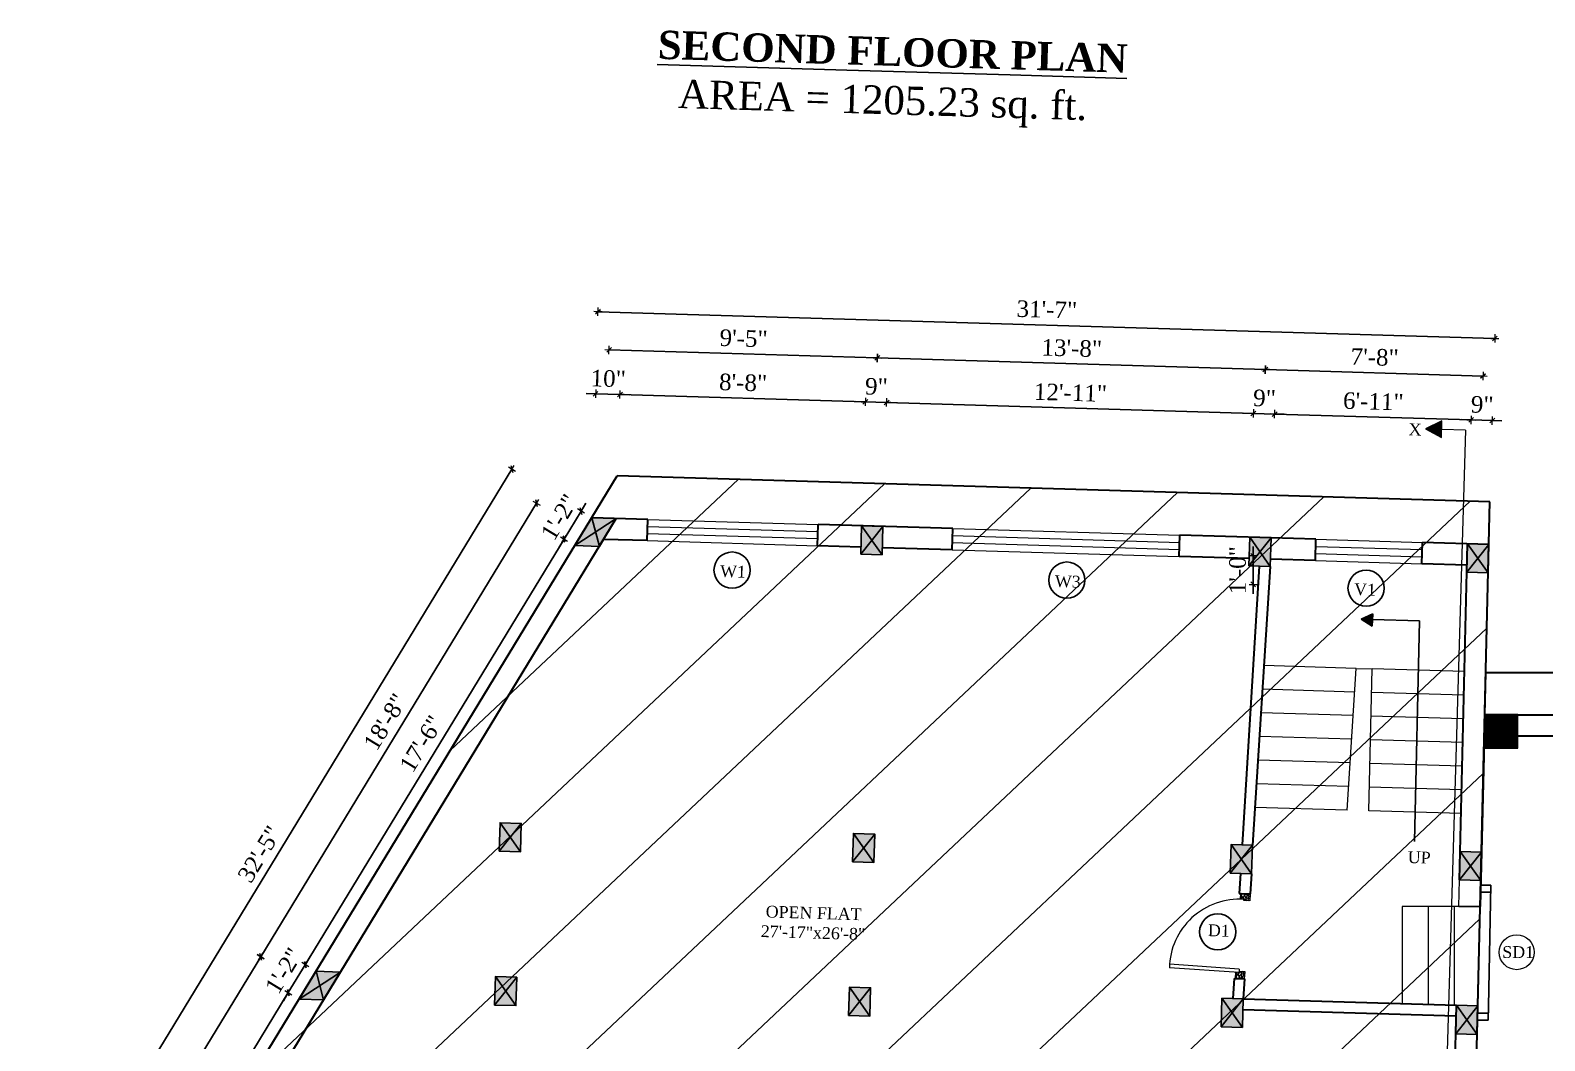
# Model space of a CAD drawing. Header units: inches. Extents: x 4069 to 291496, y -47643 to 12535.
# Drawn here: x 139209 to 139849, y -22571 to -22144 of the extents above; entities that cross this region are included whole.
import ezdxf

# ---------------------------------------------------------------- set-up
doc = ezdxf.new("R2010")
doc.units = ezdxf.units.IN
doc.header["$LTSCALE"] = 5
doc.header["$MEASUREMENT"] = 0
for name, color, linetype, lineweight in [('A-WALL', 7, 'Continuous', 9), ('Dimension', 7, 'Continuous', 18), ('DOOR', 62, 'Continuous', 0), ('Dw', 2, 'Continuous', 18), ('tefriş', 30, 'Continuous', 9)]:
    doc.layers.add(name, color=color, linetype=linetype, lineweight=lineweight)
doc.layers.add('dim line', color=7, linetype='Continuous', lineweight=15, true_color=0xfab2b2)
doc.layers.add('TEXT', color=6, linetype='Continuous')
doc.layers.add('WALL', color=7, linetype='Continuous')
doc.styles.add('ordinary', font='times.ttf')
doc.dimstyles.new('Copy of 96', dxfattribs={"dimtxt": 7, "dimasz": 4, "dimexe": 0.5, "dimexo": 0.5, "dimgap": 3, "dimtad": 1, "dimdec": 1, "dimzin": 11, "dimdsep": 46, "dimlunit": 4, "dimtxsty": 'ordinary', "dimblk": 'OBLIQUE', "dimcen": 0.09, "dimse1": 1, "dimse2": 1, "dimclrt": 6, "dimazin": 0, "dimtfac": 1, "dimtdec": 1, "dimtix": 1, "dimtmove": 2, "dimatfit": 3, "dimldrblk": 'leader', "dimfxl": 0.5, "dimfxlon": 1, "dimtolj": 1, "dimtzin": 0, "dimarcsym": 0})

# ---------------------------------------------------------------- blocks, each defined once
blk = doc.blocks.new('C1a')
at = {"color": 1, "ltscale": 5}
for p, q in [((18657.75, 4625.76), (18648.75, 4625.76)), ((18648.75, 4625.76), (18648.82, 4613.76)), ((18657.82, 4613.76), (18657.75, 4625.76)), ((18648.82, 4613.76), (18657.82, 4613.76))]:
    blk.add_line(p, q, dxfattribs=at)
blk = doc.blocks.new('c2a')
at = {"color": 1, "ltscale": 5}
for p, q in [((18091.63, 4625.76), (18084.82, 4613.76)), ((18101.98, 4625.76), (18091.63, 4625.76)), ((18095.17, 4613.76), (18101.98, 4625.76)), ((18084.82, 4613.76), (18095.17, 4613.76))]:
    blk.add_line(p, q, dxfattribs=at)
blk = doc.blocks.new('A$C27B36B59')
at = {"layer": 'DOOR'}
for p, q in [((0, 4), (0, 0)), ((2.5, 4), (0, 4)), ((0, 0), (3, 0)), ((2.5, 2.5), (2.5, 4)), ((3, 2.5), (2.5, 2.5)), ((3, 0), (3, 2.5))]:
    blk.add_line(p, q, dxfattribs=at)
for centre, radius, start, end in [((-1.4, -0.54), 4.75, 22.14107, 72.83803), ((1.34, 2.09), 1.64, 45.13802, 144.89476), ((2.21, 0.3), 2.49, 83.31492, 152.65798), ((0.13, 0.37), 2.05, 349.48753, 93.68048), ((1.96, -0.47), 2.01, 58.74475, 166.49498), ((-0.06, 0.32), 1.13, 343.54197, 86.94698), ((2.08, -0.4), 1.17, 38.28162, 160.15192)]:
    blk.add_arc(centre, radius, start, end, dxfattribs=at)
blk = doc.blocks.new('D2')
at = {"layer": 'DOOR'}
for p, q in [((74473.95, 24047.59), (74473.95, 24018.09)), ((74473.95, 24047.59), (74475.45, 24047.59)), ((74475.45, 24047.59), (74475.45, 24018.13))]:
    blk.add_line(p, q, dxfattribs=at)
blk.add_arc((74473.95, 24047.59), 29.5, 180, 272.9146, dxfattribs=at)
at = {"layer": 'DOOR', "xscale": -1, "rotation": 180}
blk.add_blockref('A$C27B36B59', (74441.95, 24050.09), dxfattribs=at)
at = {"layer": 'DOOR', "rotation": 180}
blk.add_blockref('A$C27B36B59', (74477.95, 24050.09), dxfattribs=at)
blk = doc.blocks.new('x-x')
at = {"ltscale": 5}
for points in [[(11364.03, -701.52), (11364.03, -694.51), (11357.15, -698.09)], [(11364.03, -1135.52), (11364.03, -1128.51), (11357.15, -1132.09)]]:
    blk.add_hatch(color=256, dxfattribs=at).paths.add_polyline_path(points)
for p, q in [((11364.03, -694.51), (11357.15, -698.09)), ((11364.03, -701.52), (11364.03, -694.51)), ((11357.15, -698.09), (11364.03, -701.52)), ((11374.13, -698.09), (11364.03, -698.09)), ((11374.13, -698.09), (11374.13, -1132.09)), ((11364.03, -1128.51), (11357.15, -1132.09)), ((11357.15, -1132.09), (11364.03, -1135.52)), ((11364.03, -1135.52), (11364.03, -1128.51)), ((11374.13, -1132.09), (11364.03, -1132.09))]:
    blk.add_line(p, q, dxfattribs=at)
at = {"layer": 'A-WALL', "color": 1, "ltscale": 5}
blk.add_line((11374.13, -1120.09), (11374.13, -1132.09), dxfattribs=at)
at = {"layer": 'TEXT', "style": 'ordinary'}
for p in [(11350.08, -700.97), (11350.08, -1134.1)]:
    blk.add_text('X', height=5, dxfattribs=at).set_placement(p)
blk = doc.blocks.new('oblique')
at = {"color": 0, "lineweight": -2}
blk.add_line((0.25, 0.25), (-0.25, -0.25), dxfattribs=at)
at = {"layer": 'dim line', "lineweight": 9}
for p, q in [((-0.4375, 0), (0.4375, 0)), ((0, 0.4375), (0, -0.4375))]:
    blk.add_line(p, q, dxfattribs=at)
blk = doc.blocks.new('*D4036')
at = {"layer": 'A-WALL', "color": 0, "lineweight": -2, "ltscale": 50, "transparency": 16777216}
blk.add_line((139246.8, -22667.81), (139317.89, -22550.88), dxfattribs=at)
at = {"layer": 'Defpoints', "color": 0, "ltscale": 50, "transparency": 16777216}
for p in [(139317.89, -22550.88), (139322.45, -22553.66), (139251.36, -22670.59)]:
    blk.add_point(p, dxfattribs=at)
at = {"layer": 'A-WALL', "color": 0, "lineweight": -2, "ltscale": 50, "transparency": 16777216, "xscale": 4, "yscale": 4, "zscale": 4}
for p, rotation in [((139317.89, -22550.88), 58.70147092274703), ((139246.8, -22667.81), 238.701470922747)]:
    blk.add_blockref('oblique', p, dxfattribs=dict(at, rotation=rotation))
at = {"layer": 'A-WALL', "color": 6, "ltscale": 50, "transparency": 16777216, "insert": (139276.74, -22605.94), "char_height": 7, "attachment_point": 5, "rotation": 58.70147, "style": 'ordinary'}
blk.add_mtext('\\A1;11\'-5"', dxfattribs=at)
blk = doc.blocks.new('_OBLIQUE')
at = {"color": 0, "linetype": 'ByBlock'}
blk.add_line((-0.5, -0.5), (0.5, 0.5), dxfattribs=at)
blk = doc.blocks.new('leader')
at = {"layer": 'Dimension'}
for p, q in [((0, -4.33), (0, 4.33)), ((-4.42, 0), (4.42, 0))]:
    blk.add_line(p, q, dxfattribs=at)
blk = doc.blocks.new('*D4037')
at = {"layer": 'A-WALL', "color": 0, "lineweight": -2, "ltscale": 50, "transparency": 16777216}
for p, q in [((139325.06, -22539.09), (139327.13, -22535.67)), ((139317.89, -22550.88), (139325.06, -22539.09)), ((139317.89, -22550.88), (139315.81, -22554.3))]:
    blk.add_line(p, q, dxfattribs=at)
at = {"layer": 'Defpoints', "color": 0, "ltscale": 50, "transparency": 16777216}
for p in [(139325.06, -22539.09), (139329.62, -22541.86), (139322.45, -22553.66)]:
    blk.add_point(p, dxfattribs=at)
at = {"layer": 'A-WALL', "color": 0, "lineweight": -2, "ltscale": 50, "transparency": 16777216, "xscale": 4, "yscale": 4, "zscale": 4}
for p, rotation in [((139325.06, -22539.09), 238.701470922747), ((139317.89, -22550.88), 58.70147092274703)]:
    blk.add_blockref('oblique', p, dxfattribs=dict(at, rotation=rotation))
at = {"layer": 'A-WALL', "color": 6, "ltscale": 50, "transparency": 16777216, "insert": (139315.92, -22541.61), "char_height": 7, "attachment_point": 5, "rotation": 58.70147, "style": 'ordinary'}
blk.add_mtext('\\A1;1\'-2"', dxfattribs=at)
blk = doc.blocks.new('*D4038')
at = {"layer": 'A-WALL', "color": 0, "lineweight": -2, "ltscale": 50, "transparency": 16777216}
blk.add_line((139325.06, -22539.09), (139434.38, -22359.27), dxfattribs=at)
at = {"layer": 'Defpoints', "color": 0, "ltscale": 50, "transparency": 16777216}
for p in [(139434.38, -22359.27), (139438.95, -22362.05), (139329.62, -22541.86)]:
    blk.add_point(p, dxfattribs=at)
at = {"layer": 'A-WALL', "color": 0, "lineweight": -2, "ltscale": 50, "transparency": 16777216, "xscale": 4, "yscale": 4, "zscale": 4}
for p, rotation in [((139434.38, -22359.27), 58.70147092274703), ((139325.06, -22539.09), 238.701470922747)]:
    blk.add_blockref('oblique', p, dxfattribs=dict(at, rotation=rotation))
at = {"layer": 'A-WALL', "color": 6, "ltscale": 50, "transparency": 16777216, "insert": (139374.1, -22445.77), "char_height": 7, "attachment_point": 5, "rotation": 58.70147, "style": 'ordinary'}
blk.add_mtext('\\A1;17\'-6"', dxfattribs=at)
blk = doc.blocks.new('*D4039')
at = {"layer": 'A-WALL', "color": 0, "lineweight": -2, "ltscale": 50, "transparency": 16777216}
for p, q in [((139434.38, -22359.27), (139441.55, -22347.48)), ((139441.55, -22347.48), (139443.63, -22344.06)), ((139434.38, -22359.27), (139432.3, -22362.69))]:
    blk.add_line(p, q, dxfattribs=at)
at = {"layer": 'Defpoints', "color": 0, "ltscale": 50, "transparency": 16777216}
for p in [(139441.55, -22347.48), (139446.11, -22350.26), (139438.95, -22362.05)]:
    blk.add_point(p, dxfattribs=at)
at = {"layer": 'A-WALL', "color": 0, "lineweight": -2, "ltscale": 50, "transparency": 16777216, "xscale": 4, "yscale": 4, "zscale": 4}
for p, rotation in [((139441.55, -22347.48), 238.701470922747), ((139434.38, -22359.27), 58.70147092274703)]:
    blk.add_blockref('oblique', p, dxfattribs=dict(at, rotation=rotation))
at = {"layer": 'A-WALL', "color": 6, "ltscale": 50, "transparency": 16777216, "insert": (139432.41, -22350), "char_height": 7, "attachment_point": 5, "rotation": 58.70147, "style": 'ordinary'}
blk.add_mtext('\\A1;1\'-2"', dxfattribs=at)
blk = doc.blocks.new('*D4040')
at = {"layer": 'A-WALL', "color": 0, "lineweight": -2, "ltscale": 50, "transparency": 16777216}
blk.add_line((139422.75, -22344.12), (139306.25, -22535.73), dxfattribs=at)
at = {"layer": 'Defpoints', "color": 0, "ltscale": 50, "transparency": 16777216}
for p in [(139442.53, -22356.15), (139306.25, -22535.73), (139326.04, -22547.76)]:
    blk.add_point(p, dxfattribs=at)
at = {"layer": 'A-WALL', "color": 0, "lineweight": -2, "ltscale": 50, "transparency": 16777216, "xscale": 4, "yscale": 4, "zscale": 4}
for p, rotation in [((139422.75, -22344.12), 58.70147092240386), ((139306.25, -22535.73), 238.7014709224039)]:
    blk.add_blockref('oblique', p, dxfattribs=dict(at, rotation=rotation))
at = {"layer": 'A-WALL', "color": 6, "ltscale": 50, "transparency": 16777216, "insert": (139358.9, -22436.52), "char_height": 7, "attachment_point": 5, "rotation": 58.70147, "style": 'ordinary'}
blk.add_mtext('\\A1;18\'-8"', dxfattribs=at)
blk = doc.blocks.new('*D4041')
at = {"layer": 'A-WALL', "color": 0, "lineweight": -2, "ltscale": 50, "transparency": 16777216}
blk.add_line((139306.25, -22535.73), (139227.99, -22664.46), dxfattribs=at)
at = {"layer": 'Defpoints', "color": 0, "ltscale": 50, "transparency": 16777216}
for p in [(139326.04, -22547.76), (139227.99, -22664.46), (139247.78, -22676.48)]:
    blk.add_point(p, dxfattribs=at)
at = {"layer": 'A-WALL', "color": 0, "lineweight": -2, "ltscale": 50, "transparency": 16777216, "xscale": 4, "yscale": 4, "zscale": 4}
for p, rotation in [((139306.25, -22535.73), 58.7014709227471), ((139227.99, -22664.46), 238.7014709227471)]:
    blk.add_blockref('oblique', p, dxfattribs=dict(at, rotation=rotation))
at = {"layer": 'A-WALL', "color": 6, "ltscale": 50, "transparency": 16777216, "insert": (139261.51, -22596.68), "char_height": 7, "attachment_point": 5, "rotation": 58.70147, "style": 'ordinary'}
blk.add_mtext('\\A1;12\'-7"', dxfattribs=at)
blk = doc.blocks.new('*D4042')
at = {"layer": 'A-WALL', "color": 0, "lineweight": -2, "ltscale": 50, "transparency": 16777216}
blk.add_line((139210.42, -22661.84), (139412.34, -22329.72), dxfattribs=at)
at = {"layer": 'Defpoints', "color": 0, "ltscale": 50, "transparency": 16777216}
for p in [(139412.34, -22329.72), (139446.11, -22350.26), (139244.19, -22682.38)]:
    blk.add_point(p, dxfattribs=at)
at = {"layer": 'A-WALL', "color": 0, "lineweight": -2, "ltscale": 50, "transparency": 16777216, "xscale": 4, "yscale": 4, "zscale": 4}
for p, rotation in [((139412.34, -22329.72), 58.70147092240716), ((139210.42, -22661.84), 238.7014709224071)]:
    blk.add_blockref('oblique', p, dxfattribs=dict(at, rotation=rotation))
at = {"layer": 'A-WALL', "color": 6, "ltscale": 50, "transparency": 16777216, "insert": (139305.77, -22492.37), "char_height": 7, "attachment_point": 5, "rotation": 58.70147, "style": 'ordinary'}
blk.add_mtext('\\A1;32\'-5"', dxfattribs=at)
blk = doc.blocks.new('*D4043')
at = {"layer": 'A-WALL', "color": 0, "lineweight": -2, "ltscale": 50, "transparency": 16777216}
for p, q in [((139447.68, -22297.91), (139443.68, -22297.79)), ((139447.68, -22297.91), (139458.02, -22298.21)), ((139458.02, -22298.21), (139462.02, -22298.33))]:
    blk.add_line(p, q, dxfattribs=at)
at = {"layer": 'Defpoints', "color": 0, "ltscale": 50, "transparency": 16777216}
for p in [(139458.02, -22298.21), (139446.11, -22350.26), (139456.46, -22350.56)]:
    blk.add_point(p, dxfattribs=at)
at = {"layer": 'A-WALL', "color": 0, "lineweight": -2, "ltscale": 50, "transparency": 16777216, "xscale": 4, "yscale": 4, "zscale": 4}
for p, rotation in [((139447.68, -22297.91), 358.2899854281655), ((139458.02, -22298.21), 178.2899854281655)]:
    blk.add_blockref('oblique', p, dxfattribs=dict(at, rotation=rotation))
at = {"layer": 'A-WALL', "color": 6, "ltscale": 50, "transparency": 16777216, "insert": (139453.05, -22291.5), "char_height": 7, "attachment_point": 5, "rotation": 358.28999, "style": 'ordinary'}
blk.add_mtext('\\A1;10"', dxfattribs=at)
blk = doc.blocks.new('*D4044')
at = {"layer": 'A-WALL', "color": 0, "lineweight": -2, "ltscale": 50, "transparency": 16777216}
blk.add_line((139458.02, -22298.21), (139561.63, -22301.31), dxfattribs=at)
at = {"layer": 'Defpoints', "color": 0, "ltscale": 50, "transparency": 16777216}
for p in [(139561.63, -22301.31), (139456.46, -22350.56), (139560.06, -22353.66)]:
    blk.add_point(p, dxfattribs=at)
at = {"layer": 'A-WALL', "color": 0, "lineweight": -2, "ltscale": 50, "transparency": 16777216, "xscale": 4, "yscale": 4, "zscale": 4}
for p, rotation in [((139458.02, -22298.21), 178.2899854281416), ((139561.63, -22301.31), 358.2899854281416)]:
    blk.add_blockref('oblique', p, dxfattribs=dict(at, rotation=rotation))
at = {"layer": 'A-WALL', "color": 6, "ltscale": 50, "transparency": 16777216, "insert": (139510.02, -22293.2), "char_height": 7, "attachment_point": 5, "rotation": 358.28999, "style": 'ordinary'}
blk.add_mtext('\\A1;8\'-8"', dxfattribs=at)
blk = doc.blocks.new('*D4045')
at = {"layer": 'A-WALL', "color": 0, "lineweight": -2, "ltscale": 50, "transparency": 16777216}
for p, q in [((139561.63, -22301.31), (139557.63, -22301.19)), ((139561.63, -22301.31), (139570.62, -22301.58)), ((139570.62, -22301.58), (139574.62, -22301.7))]:
    blk.add_line(p, q, dxfattribs=at)
at = {"layer": 'Defpoints', "color": 0, "ltscale": 50, "transparency": 16777216}
for p in [(139570.62, -22301.58), (139560.06, -22353.66), (139569.06, -22353.93)]:
    blk.add_point(p, dxfattribs=at)
at = {"layer": 'A-WALL', "color": 0, "lineweight": -2, "ltscale": 50, "transparency": 16777216, "xscale": 4, "yscale": 4, "zscale": 4}
for p, rotation in [((139561.63, -22301.31), 358.2899854281416), ((139570.62, -22301.58), 178.2899854281416)]:
    blk.add_blockref('oblique', p, dxfattribs=dict(at, rotation=rotation))
at = {"layer": 'A-WALL', "color": 6, "ltscale": 50, "transparency": 16777216, "insert": (139566.32, -22294.87), "char_height": 7, "attachment_point": 5, "rotation": 358.28999, "style": 'ordinary'}
blk.add_mtext('\\A1;9"', dxfattribs=at)
blk = doc.blocks.new('*D4046')
at = {"layer": 'A-WALL', "color": 0, "lineweight": -2, "ltscale": 50, "transparency": 16777216}
blk.add_line((139570.62, -22301.58), (139725.55, -22306.2), dxfattribs=at)
at = {"layer": 'Defpoints', "color": 0, "ltscale": 50, "transparency": 16777216}
for p in [(139725.55, -22306.2), (139569.06, -22353.93), (139723.99, -22358.55)]:
    blk.add_point(p, dxfattribs=at)
at = {"layer": 'A-WALL', "color": 0, "lineweight": -2, "ltscale": 50, "transparency": 16777216, "xscale": 4, "yscale": 4, "zscale": 4}
for p, rotation in [((139570.62, -22301.58), 178.2899854281416), ((139725.55, -22306.2), 358.2899854281416)]:
    blk.add_blockref('oblique', p, dxfattribs=dict(at, rotation=rotation))
at = {"layer": 'A-WALL', "color": 6, "ltscale": 50, "transparency": 16777216, "insert": (139648.28, -22297.39), "char_height": 7, "attachment_point": 5, "rotation": 358.28999, "style": 'ordinary'}
blk.add_mtext('\\A1;12\'-11"', dxfattribs=at)
blk = doc.blocks.new('*D4047')
at = {"layer": 'A-WALL', "color": 0, "lineweight": -2, "ltscale": 50, "transparency": 16777216}
for p, q in [((139725.55, -22306.2), (139721.55, -22306.08)), ((139725.55, -22306.2), (139734.55, -22306.47)), ((139734.55, -22306.47), (139738.55, -22306.59))]:
    blk.add_line(p, q, dxfattribs=at)
at = {"layer": 'Defpoints', "color": 0, "ltscale": 50, "transparency": 16777216}
for p in [(139734.55, -22306.47), (139723.99, -22358.55), (139732.99, -22358.82)]:
    blk.add_point(p, dxfattribs=at)
at = {"layer": 'A-WALL', "color": 0, "lineweight": -2, "ltscale": 50, "transparency": 16777216, "xscale": 4, "yscale": 4, "zscale": 4}
for p, rotation in [((139725.55, -22306.2), 358.2899854281416), ((139734.55, -22306.47), 178.2899854281416)]:
    blk.add_blockref('oblique', p, dxfattribs=dict(at, rotation=rotation))
at = {"layer": 'A-WALL', "color": 6, "ltscale": 50, "transparency": 16777216, "insert": (139730.25, -22299.77), "char_height": 7, "attachment_point": 5, "rotation": 358.28999, "style": 'ordinary'}
blk.add_mtext('\\A1;9"', dxfattribs=at)
blk = doc.blocks.new('*D4048')
at = {"layer": 'A-WALL', "color": 0, "lineweight": -2, "ltscale": 50, "transparency": 16777216}
blk.add_line((139734.55, -22306.47), (139817.51, -22308.95), dxfattribs=at)
at = {"layer": 'Defpoints', "color": 0, "ltscale": 50, "transparency": 16777216}
for p in [(139817.51, -22308.95), (139732.99, -22358.82), (139815.95, -22361.3)]:
    blk.add_point(p, dxfattribs=at)
at = {"layer": 'A-WALL', "color": 0, "lineweight": -2, "ltscale": 50, "transparency": 16777216, "xscale": 4, "yscale": 4, "zscale": 4}
for p, rotation in [((139734.55, -22306.47), 178.2899854281416), ((139817.51, -22308.95), 358.2899854281416)]:
    blk.add_blockref('oblique', p, dxfattribs=dict(at, rotation=rotation))
at = {"layer": 'A-WALL', "color": 6, "ltscale": 50, "transparency": 16777216, "insert": (139776.23, -22301.15), "char_height": 7, "attachment_point": 5, "rotation": 358.28999, "style": 'ordinary'}
blk.add_mtext('\\A1;6\'-11"', dxfattribs=at)
blk = doc.blocks.new('*D4049')
at = {"layer": 'A-WALL', "color": 0, "lineweight": -2, "ltscale": 50, "transparency": 16777216}
for p, q in [((139817.51, -22308.95), (139813.51, -22308.83)), ((139817.51, -22308.95), (139826.51, -22309.22)), ((139826.51, -22309.22), (139830.51, -22309.34))]:
    blk.add_line(p, q, dxfattribs=at)
at = {"layer": 'Defpoints', "color": 0, "ltscale": 50, "transparency": 16777216}
for p in [(139826.51, -22309.22), (139815.95, -22361.3), (139824.95, -22361.56)]:
    blk.add_point(p, dxfattribs=at)
at = {"layer": 'A-WALL', "color": 0, "lineweight": -2, "ltscale": 50, "transparency": 16777216, "xscale": 4, "yscale": 4, "zscale": 4}
for p, rotation in [((139817.51, -22308.95), 358.2899854281416), ((139826.51, -22309.22), 178.2899854281416)]:
    blk.add_blockref('oblique', p, dxfattribs=dict(at, rotation=rotation))
at = {"layer": 'A-WALL', "color": 6, "ltscale": 50, "transparency": 16777216, "insert": (139822.21, -22302.51), "char_height": 7, "attachment_point": 5, "rotation": 358.28999, "style": 'ordinary'}
blk.add_mtext('\\A1;9"', dxfattribs=at)
blk = doc.blocks.new('*D4050')
at = {"layer": 'A-WALL', "color": 0, "lineweight": -2, "ltscale": 50, "transparency": 16777216}
blk.add_line((139822.57, -22290.41), (139730.61, -22287.67), dxfattribs=at)
at = {"layer": 'Defpoints', "color": 0, "ltscale": 50, "transparency": 16777216}
for p in [(139730.61, -22287.67), (139728.49, -22358.69), (139820.45, -22361.43)]:
    blk.add_point(p, dxfattribs=at)
at = {"layer": 'A-WALL', "color": 0, "lineweight": -2, "ltscale": 50, "transparency": 16777216, "xscale": 4, "yscale": 4, "zscale": 4}
for p, rotation in [((139730.61, -22287.67), 178.2899854281389), ((139822.57, -22290.41), 358.2899854281389)]:
    blk.add_blockref('oblique', p, dxfattribs=dict(at, rotation=rotation))
at = {"layer": 'A-WALL', "color": 6, "ltscale": 50, "transparency": 16777216, "insert": (139776.78, -22282.47), "char_height": 7, "attachment_point": 5, "rotation": 358.28999, "style": 'ordinary'}
blk.add_mtext('\\A1;7\'-8"', dxfattribs=at)
blk = doc.blocks.new('*D4051')
at = {"layer": 'A-WALL', "color": 0, "lineweight": -2, "ltscale": 50, "transparency": 16777216}
blk.add_line((139730.61, -22287.67), (139566.68, -22282.77), dxfattribs=at)
at = {"layer": 'Defpoints', "color": 0, "ltscale": 50, "transparency": 16777216}
for p in [(139566.68, -22282.77), (139564.56, -22353.79), (139728.49, -22358.69)]:
    blk.add_point(p, dxfattribs=at)
at = {"layer": 'A-WALL', "color": 0, "lineweight": -2, "ltscale": 50, "transparency": 16777216, "xscale": 4, "yscale": 4, "zscale": 4}
for p, rotation in [((139566.68, -22282.77), 178.2899854281416), ((139730.61, -22287.67), 358.2899854281416)]:
    blk.add_blockref('oblique', p, dxfattribs=dict(at, rotation=rotation))
at = {"layer": 'A-WALL', "color": 6, "ltscale": 50, "transparency": 16777216, "insert": (139648.84, -22278.66), "char_height": 7, "attachment_point": 5, "rotation": 358.28999, "style": 'ordinary'}
blk.add_mtext('\\A1;13\'-8"', dxfattribs=at)
blk = doc.blocks.new('*D4052')
at = {"layer": 'A-WALL', "color": 0, "lineweight": -2, "ltscale": 50, "transparency": 16777216}
blk.add_line((139566.68, -22282.77), (139453.41, -22279.39), dxfattribs=at)
at = {"layer": 'Defpoints', "color": 0, "ltscale": 50, "transparency": 16777216}
for p in [(139453.41, -22279.39), (139451.29, -22350.41), (139564.56, -22353.79)]:
    blk.add_point(p, dxfattribs=at)
at = {"layer": 'A-WALL', "color": 0, "lineweight": -2, "ltscale": 50, "transparency": 16777216, "xscale": 4, "yscale": 4, "zscale": 4}
for p, rotation in [((139453.41, -22279.39), 178.2899854281416), ((139566.68, -22282.77), 358.2899854281416)]:
    blk.add_blockref('oblique', p, dxfattribs=dict(at, rotation=rotation))
at = {"layer": 'A-WALL', "color": 6, "ltscale": 50, "transparency": 16777216, "insert": (139510.24, -22274.52), "char_height": 7, "attachment_point": 5, "rotation": 358.28999, "style": 'ordinary'}
blk.add_mtext('\\A1;9\'-5"', dxfattribs=at)
blk = doc.blocks.new('*D4053')
at = {"layer": 'A-WALL', "color": 0, "lineweight": -2, "ltscale": 50, "transparency": 16777216}
blk.add_line((139448.71, -22263.23), (139827.54, -22274.54), dxfattribs=at)
at = {"layer": 'Defpoints', "color": 0, "ltscale": 50, "transparency": 16777216}
for p in [(139827.54, -22274.54), (139446.11, -22350.26), (139824.95, -22361.56)]:
    blk.add_point(p, dxfattribs=at)
at = {"layer": 'A-WALL', "color": 0, "lineweight": -2, "ltscale": 50, "transparency": 16777216, "xscale": 4, "yscale": 4, "zscale": 4}
for p, rotation in [((139448.71, -22263.23), 178.2899854281416), ((139827.54, -22274.54), 358.2899854281416)]:
    blk.add_blockref('oblique', p, dxfattribs=dict(at, rotation=rotation))
at = {"layer": 'A-WALL', "color": 6, "ltscale": 50, "transparency": 16777216, "insert": (139638.32, -22262.32), "char_height": 7, "attachment_point": 5, "rotation": 358.28999, "style": 'ordinary'}
blk.add_mtext('\\A1;31\'-7"', dxfattribs=at)
blk = doc.blocks.new('*D4063')
at = {"layer": 'A-WALL', "color": 0, "lineweight": -2, "ltscale": 50, "transparency": 16777216}
for p, q in [((139725.45, -22366.42), (139725.45, -22362.42)), ((139725.45, -22366.42), (139725.45, -22378.42)), ((139725.45, -22378.42), (139725.45, -22382.42))]:
    blk.add_line(p, q, dxfattribs=at)
at = {"layer": 'Defpoints', "color": 0, "ltscale": 50, "transparency": 16777216}
for p in [(139653.86, -22366.42), (139653.93, -22378.42), (139725.45, -22378.42)]:
    blk.add_point(p, dxfattribs=at)
at = {"layer": 'A-WALL', "color": 0, "lineweight": -2, "ltscale": 50, "transparency": 16777216, "xscale": 4, "yscale": 4, "zscale": 4}
for p, rotation in [((139725.45, -22366.42), 270), ((139725.45, -22378.42), 90)]:
    blk.add_blockref('oblique', p, dxfattribs=dict(at, rotation=rotation))
at = {"layer": 'A-WALL', "color": 6, "ltscale": 50, "transparency": 16777216, "insert": (139718.89, -22372.42), "char_height": 7, "attachment_point": 5, "rotation": 90, "style": 'ordinary'}
blk.add_mtext('\\A1;1\'-0"', dxfattribs=at)

msp = doc.modelspace()

# ---------------------------------------------------------------- hatches: boundary and pattern name
at = {"layer": 'A-WALL', "ltscale": 5}
h = msp.add_hatch(dxfattribs=at)
h.set_pattern_fill('ANSI31', color=256)
h.set_pattern_definition([(45, (115401.16021, -24086.32343), (-0.08838834765, 0.08838834765), [])])
h.paths.add_polyline_path([(139823.23823, -22447.60229), (139837.23823, -22447.60229), (139837.23823, -22433.60229), (139823.23823, -22433.60229)])
at = {"layer": 'WALL', "linetype": 'ByBlock', "ltscale": 5, "true_color": 0xf8991e}
h = msp.add_hatch(dxfattribs=at)
h.set_pattern_fill('ANSI31', color=30, scale=350, angle=-1.71001457)
h.set_pattern_definition([(43.29, (132031.077, -19880.83), (-29.99899, 31.8453), [])])
h.paths.add_polyline_path([(139226.27031, -22711.85587), (139456.86749, -22332.56819), (139825.37195, -22343.56962), (139816.04196, -22729.46306)])
h = msp.add_hatch(color=30, dxfattribs=at)
h.dxf.hatch_style = 1
h.paths.add_polyline_path([(139447.70237, -22356.30527), (139449.29048, -22362.35535), (139456.4593, -22350.56403)])
h.paths.add_polyline_path([(139447.70237, -22356.30527), (139456.4593, -22350.56403), (139446.11425, -22350.25518)])
h.paths.add_polyline_path([(139446.11425, -22350.25518), (139438.94543, -22362.04651), (139447.70237, -22356.30527)])
h.paths.add_polyline_path([(139447.70237, -22356.30527), (139438.94543, -22362.04651), (139449.29048, -22362.35535)])
h = msp.add_hatch(color=30, dxfattribs=at)
h.dxf.hatch_style = 1
h.paths.add_polyline_path([(139564.38235, -22359.78866), (139559.70531, -22365.6517), (139568.7013, -22365.92027)])
h.paths.add_polyline_path([(139568.7013, -22365.92027), (139569.05939, -22353.92562), (139564.38235, -22359.78866)])
h.paths.add_polyline_path([(139564.38235, -22359.78866), (139569.05939, -22353.92562), (139560.0634, -22353.65705)])
h.paths.add_polyline_path([(139560.0634, -22353.65705), (139559.70531, -22365.6517), (139564.38235, -22359.78866)])
h = msp.add_hatch(color=30, dxfattribs=at)
h.dxf.hatch_style = 1
h.paths.add_polyline_path([(139728.30931, -22364.68258), (139723.63227, -22370.54562), (139732.62826, -22370.81419)])
h.paths.add_polyline_path([(139732.62826, -22370.81419), (139732.98636, -22358.81953), (139728.30931, -22364.68258)])
h.paths.add_polyline_path([(139728.30931, -22364.68258), (139732.98636, -22358.81953), (139723.99036, -22358.55097)])
h.paths.add_polyline_path([(139723.99036, -22358.55097), (139723.63227, -22370.54562), (139728.30931, -22364.68258)])
h = msp.add_hatch(color=30, dxfattribs=at)
h.dxf.hatch_style = 1
h.paths.add_polyline_path([(139824.66115, -22373.56176), (139820.30523, -22367.42905), (139815.66499, -22373.29319)])
h.paths.add_polyline_path([(139824.66115, -22373.56176), (139824.94547, -22361.5649), (139820.30523, -22367.42905)])
h.paths.add_polyline_path([(139824.94547, -22361.5649), (139815.94931, -22361.29633), (139820.30523, -22367.42905)])
h.paths.add_polyline_path([(139820.30523, -22367.42905), (139815.94931, -22361.29633), (139815.66499, -22373.29319)])
at = {"layer": 'WALL', "linetype": 'ByBlock', "ltscale": 5}
msp.add_hatch(color=2, dxfattribs=at).paths.add_polyline_path([(139771.01206, -22393.13457), (139775.94274, -22390.87812), (139775.78613, -22396.12402)])
at = {"layer": 'WALL', "linetype": 'ByBlock', "ltscale": 5, "true_color": 0xf8991e}
h = msp.add_hatch(color=30, dxfattribs=at)
h.dxf.hatch_style = 1
h.paths.add_polyline_path([(139411.64823, -22485.28682), (139406.97119, -22491.14986), (139415.96718, -22491.41843)])
h.paths.add_polyline_path([(139415.96718, -22491.41843), (139416.32528, -22479.42378), (139411.64823, -22485.28682)])
h.paths.add_polyline_path([(139411.64823, -22485.28682), (139416.32528, -22479.42378), (139407.32928, -22479.15521)])
h.paths.add_polyline_path([(139407.32928, -22479.15521), (139406.97119, -22491.14986), (139411.64823, -22485.28682)])
h = msp.add_hatch(color=30, dxfattribs=at)
h.dxf.hatch_style = 1
h.paths.add_polyline_path([(139560.93307, -22489.74361), (139556.25602, -22495.60665), (139565.25202, -22495.87522)])
h.paths.add_polyline_path([(139565.25202, -22495.87522), (139565.61011, -22483.88056), (139560.93307, -22489.74361)])
h.paths.add_polyline_path([(139560.93307, -22489.74361), (139565.61011, -22483.88056), (139556.61412, -22483.61199)])
h.paths.add_polyline_path([(139556.61412, -22483.61199), (139556.25602, -22495.60665), (139560.93307, -22489.74361)])
h = msp.add_hatch(color=30, dxfattribs=at)
h.dxf.hatch_style = 1
h.paths.add_polyline_path([(139720.47548, -22494.50662), (139715.79844, -22500.36967), (139724.79443, -22500.63824)])
h.paths.add_polyline_path([(139724.79443, -22500.63824), (139725.15252, -22488.64358), (139720.47548, -22494.50662)])
h.paths.add_polyline_path([(139720.47548, -22494.50662), (139725.15252, -22488.64358), (139716.15653, -22488.37501)])
h.paths.add_polyline_path([(139716.15653, -22488.37501), (139715.79844, -22500.36967), (139720.47548, -22494.50662)])
h = msp.add_hatch(color=30, dxfattribs=at)
h.dxf.hatch_style = 1
h.paths.add_polyline_path([(139821.58104, -22503.52773), (139817.22512, -22497.39501), (139812.58488, -22503.25915)])
h.paths.add_polyline_path([(139821.58104, -22503.52773), (139821.86536, -22491.53087), (139817.22512, -22497.39501)])
h.paths.add_polyline_path([(139821.86536, -22491.53087), (139812.8692, -22491.2623), (139817.22512, -22497.39501)])
h.paths.add_polyline_path([(139817.22512, -22497.39501), (139812.8692, -22491.2623), (139812.58488, -22503.25915)])
h = msp.add_hatch(color=30, dxfattribs=at)
h.dxf.hatch_style = 1
h.paths.add_polyline_path([(139331.20897, -22547.91433), (139332.79708, -22553.96441), (139339.96591, -22542.17308)])
h.paths.add_polyline_path([(139331.20897, -22547.91433), (139339.96591, -22542.17308), (139329.62086, -22541.86424)])
h.paths.add_polyline_path([(139329.62086, -22541.86424), (139322.45203, -22553.65557), (139331.20897, -22547.91433)])
h.paths.add_polyline_path([(139331.20897, -22547.91433), (139322.45203, -22553.65557), (139332.79708, -22553.96441)])
h = msp.add_hatch(color=30, dxfattribs=at)
h.dxf.hatch_style = 1
h.paths.add_polyline_path([(139409.70857, -22550.25787), (139405.03153, -22556.12092), (139414.02752, -22556.38948)])
h.paths.add_polyline_path([(139414.02752, -22556.38948), (139414.38561, -22544.39483), (139409.70857, -22550.25787)])
h.paths.add_polyline_path([(139409.70857, -22550.25787), (139414.38561, -22544.39483), (139405.38962, -22544.12626)])
h.paths.add_polyline_path([(139405.38962, -22544.12626), (139405.03153, -22556.12092), (139409.70857, -22550.25787)])
h = msp.add_hatch(color=30, dxfattribs=at)
h.dxf.hatch_style = 1
h.paths.add_polyline_path([(139559.20842, -22554.72108), (139554.53138, -22560.58412), (139563.52737, -22560.85269)])
h.paths.add_polyline_path([(139563.52737, -22560.85269), (139563.88547, -22548.85803), (139559.20842, -22554.72108)])
h.paths.add_polyline_path([(139559.20842, -22554.72108), (139563.88547, -22548.85803), (139554.88947, -22548.58947)])
h.paths.add_polyline_path([(139554.88947, -22548.58947), (139554.53138, -22560.58412), (139559.20842, -22554.72108)])
h = msp.add_hatch(color=30, dxfattribs=at)
h.dxf.hatch_style = 1
h.paths.add_polyline_path([(139716.55856, -22559.41865), (139711.88152, -22565.28169), (139720.87751, -22565.55026)])
h.paths.add_polyline_path([(139720.87751, -22565.55026), (139721.23561, -22553.5556), (139716.55856, -22559.41865)])
h.paths.add_polyline_path([(139716.55856, -22559.41865), (139721.23561, -22553.5556), (139712.23961, -22553.28704)])
h.paths.add_polyline_path([(139712.23961, -22553.28704), (139711.88152, -22565.28169), (139716.55856, -22559.41865)])
h = msp.add_hatch(color=30, dxfattribs=at)
h.dxf.hatch_style = 1
h.paths.add_polyline_path([(139820.04099, -22568.51071), (139815.68507, -22562.378), (139811.04483, -22568.24214)])
h.paths.add_polyline_path([(139820.04099, -22568.51071), (139820.32531, -22556.51385), (139815.68507, -22562.378)])
h.paths.add_polyline_path([(139820.32531, -22556.51385), (139811.32915, -22556.24528), (139815.68507, -22562.378)])
h.paths.add_polyline_path([(139815.68507, -22562.378), (139811.32915, -22556.24528), (139811.04483, -22568.24214)])

# ---------------------------------------------------------------- linework, layer by layer
at = {"color": 1, "ltscale": 5}
for p, q in [((139446.11425, -22350.25518), (139449.29048, -22362.35535)), ((139438.94543, -22362.04651), (139456.4593, -22350.56403)), ((139559.70531, -22365.6517), (139569.05939, -22353.92562)), ((139568.7013, -22365.92027), (139560.0634, -22353.65705)), ((139723.63227, -22370.54562), (139732.98636, -22358.81953)), ((139732.62826, -22370.81419), (139723.99036, -22358.55097)), ((139815.66499, -22373.29319), (139824.94547, -22361.5649)), ((139824.66115, -22373.56176), (139815.94931, -22361.29633)), ((139729.669, -22422.74894), (139729.33459, -22422.72772)), ((139406.97119, -22491.14986), (139416.32528, -22479.42378)), ((139415.96718, -22491.41843), (139407.32928, -22479.15521)), ((139556.25602, -22495.60665), (139565.61011, -22483.88056)), ((139565.25202, -22495.87522), (139556.61412, -22483.61199)), ((139715.79844, -22500.36967), (139725.15252, -22488.64358)), ((139724.79443, -22500.63824), (139716.15653, -22488.37501)), ((139812.58488, -22503.25915), (139821.86536, -22491.53087)), ((139821.58104, -22503.52773), (139812.8692, -22491.2623)), ((139322.45203, -22553.65557), (139339.96591, -22542.17308)), ((139332.79708, -22553.96441), (139329.62086, -22541.86424)), ((139405.03153, -22556.12092), (139414.38561, -22544.39483)), ((139414.02752, -22556.38948), (139405.38962, -22544.12626)), ((139554.53138, -22560.58412), (139563.88547, -22548.85803)), ((139563.52737, -22560.85269), (139554.88947, -22548.58947)), ((139711.88152, -22565.28169), (139721.23561, -22553.5556)), ((139720.87751, -22565.55026), (139712.23961, -22553.28704)), ((139820.32531, -22556.51385), (139811.04483, -22568.24214)), ((139820.04099, -22568.51071), (139811.32915, -22556.24528))]:
    msp.add_line(p, q, dxfattribs=at)
at = {"layer": 'A-WALL', "lineweight": 30}
for p, q in [((139226.27031, -22711.85587), (139456.86749, -22332.56819)), ((139825.37195, -22343.56962), (139456.86749, -22332.56819)), ((139816.22639, -22729.46856), (139825.37195, -22343.56962)), ((139469.72336, -22350.96001), (139446.11425, -22350.25518)), ((139254.53742, -22682.68639), (139456.4593, -22350.56403)), ((139469.45479, -22359.95601), (139469.72336, -22350.96001)), ((139541.42273, -22362.10456), (139541.69129, -22353.10856)), ((139598.54625, -22354.80593), (139541.69129, -22353.10856)), ((139598.27769, -22363.80192), (139598.54625, -22354.80593)), ((139469.45479, -22359.95601), (139451.08269, -22359.40752)), ((139559.79483, -22362.65304), (139541.42273, -22362.10456)), ((139598.27769, -22363.80192), (139568.79082, -22362.92161)), ((139694.23493, -22366.66665), (139694.5035, -22357.67066)), ((139732.98636, -22358.81953), (139694.5035, -22357.67066)), ((139751.99169, -22359.38692), (139732.98636, -22358.81953)), ((139751.72312, -22368.38292), (139751.99169, -22359.38692)), ((139796.70308, -22369.72576), (139796.97164, -22360.72977)), ((139824.94547, -22361.5649), (139796.97164, -22360.72977)), ((139812.58488, -22503.25915), (139815.94931, -22361.29633)), ((139723.7218, -22367.54696), (139694.23493, -22366.66665)), ((139751.72312, -22368.38292), (139732.71779, -22367.81553)), ((139727.94775, -22370.67446), (139720.83704, -22488.51475)), ((139732.62826, -22370.81419), (139725.15252, -22488.64358)), ((139815.73607, -22370.29397), (139796.70308, -22369.72576)), ((139823.23823, -22433.60229), (139823.66482, -22415.60229)), ((139823.66482, -22415.60229), (139926.1245, -22415.60229)), ((139823.23823, -22433.60229), (139821.32068, -22514.51385)), ((139837.23823, -22433.60229), (139823.23823, -22433.60229)), ((139837.23823, -22433.60229), (139944.1245, -22433.60229)), ((139944.1245, -22442.60229), (139837.23823, -22442.60229)), ((139720.11392, -22500.4985), (139719.60171, -22508.987)), ((139724.79443, -22500.63824), (139724.22368, -22509.12498)), ((139719.60171, -22508.987), (139724.22368, -22509.12498)), ((139717.43234, -22544.93827), (139716.92012, -22553.42677)), ((139717.43234, -22544.93827), (139721.80636, -22545.06886)), ((139721.80636, -22545.06886), (139721.23561, -22553.5556)), ((139721.23561, -22553.5556), (139811.32915, -22556.24528)), ((139721.10132, -22558.0536), (139811.19486, -22560.74328)), ((139807.94103, -22699.20784), (139811.32915, -22556.24528)), ((139819.58184, -22587.88462), (139820.32531, -22556.51385))]:
    msp.add_line(p, q, dxfattribs=at)
at = {"layer": 'A-WALL', "ltscale": 5}
for p, q in [((139812.31815, -22514.51385), (139812.58488, -22503.25915)), ((139799.32068, -22514.51385), (139788.32068, -22514.51385)), ((139788.32068, -22514.51385), (139788.32068, -22555.55838)), ((139810.32068, -22514.51385), (139799.32068, -22514.51385)), ((139799.32068, -22514.51385), (139799.32068, -22555.88678)), ((139821.32068, -22514.51385), (139810.32068, -22514.51385)), ((139810.32068, -22514.51385), (139810.32068, -22556.21517)), ((139812.31815, -22514.51385), (139821.32068, -22514.51385))]:
    msp.add_line(p, q, dxfattribs=at)
msp.add_lwpolyline([(139823.23823, -22447.60229), (139837.23823, -22447.60229), (139837.23823, -22433.60229), (139823.23823, -22433.60229)], close=True, dxfattribs=at)
msp.add_circle((139836.79233, -22533.80517), 7.38406, dxfattribs=at)
at = {"layer": 'Dw', "color": 3}
for p, q in [((139469.63384, -22353.95868), (139541.60177, -22356.10723)), ((139469.72336, -22350.96001), (139541.69129, -22353.10856)), ((139598.54625, -22354.80593), (139694.5035, -22357.67066)), ((139469.45479, -22359.95601), (139541.42273, -22362.10456)), ((139469.54431, -22356.95734), (139541.51225, -22359.10589)), ((139598.36721, -22360.80325), (139694.32446, -22363.66799)), ((139598.45673, -22357.80459), (139694.41398, -22360.66932)), ((139751.90216, -22362.38559), (139796.88212, -22363.72843)), ((139751.99169, -22359.38692), (139796.97164, -22360.72977)), ((139598.27769, -22363.80192), (139694.23493, -22366.66665)), ((139751.72312, -22368.38292), (139796.70308, -22369.72576)), ((139751.81264, -22365.38425), (139796.7926, -22366.72709))]:
    msp.add_line(p, q, dxfattribs=at)
at = {"layer": 'tefriş', "ltscale": 5}
for p, q in [((139768.95004, -22413.91719), (139729.96741, -22412.75339)), ((139765.14882, -22473.83044), (139768.95004, -22413.91719)), ((139768.95004, -22413.91719), (139775.68725, -22414.11832)), ((139774.26564, -22474.10337), (139775.68725, -22414.11832)), ((139814.66988, -22415.28212), (139775.68725, -22414.11832)), ((139768.31722, -22423.89152), (139729.33459, -22422.72772)), ((139814.43289, -22425.28215), (139775.45025, -22424.11835)), ((139767.68439, -22433.86585), (139728.70176, -22432.70205)), ((139814.19596, -22435.27915), (139775.21333, -22434.11535)), ((139767.05157, -22443.84017), (139728.06893, -22442.67638)), ((139813.95909, -22445.27426), (139774.97645, -22444.11047)), ((139766.41589, -22453.85935), (139727.43326, -22452.69556)), ((139813.72212, -22455.27316), (139774.73949, -22454.10936)), ((139765.78591, -22463.78883), (139726.80328, -22462.62504)), ((139813.4852, -22465.27016), (139774.50256, -22464.10636)), ((139765.14882, -22473.83044), (139726.16619, -22472.66664)), ((139813.24827, -22475.26717), (139774.26564, -22474.10337))]:
    msp.add_line(p, q, dxfattribs=at)
at = {"layer": 'TEXT'}
for centre in [(139505.34972, -22372.38145), (139646.75036, -22376.60286), (139773.14278, -22380.01614), (139710.47474, -22525.19547)]:
    msp.add_circle(centre, 7.64038, dxfattribs=at)
at = {"layer": 'WALL', "color": 2, "linetype": 'ByBlock', "ltscale": 5}
for p, q in [((139771.01206, -22393.13457), (139775.94274, -22390.87812)), ((139775.78613, -22396.12402), (139771.01206, -22393.13457)), ((139775.94274, -22390.87812), (139775.78613, -22396.12402)), ((139775.87104, -22393.27963), (139795.67221, -22393.87078)), ((139793.58371, -22487.03262), (139795.67221, -22393.87078))]:
    msp.add_line(p, q, dxfattribs=at)
at = {"layer": 'WALL', "color": 2, "linetype": 'ByBlock'}
for p, q in [((139821.46288, -22508.51385), (139825.76295, -22508.51385)), ((139821.53397, -22505.51385), (139825.8215, -22505.51385)), ((139824.82404, -22556.62047), (139825.8215, -22505.51385)), ((139820.32531, -22556.51385), (139821.32068, -22514.51385)), ((139820.25421, -22559.51385), (139824.75547, -22559.51385)), ((139824.82657, -22556.51385), (139824.68438, -22562.51385)), ((139820.18311, -22562.51385), (139824.69737, -22562.51385))]:
    msp.add_line(p, q, dxfattribs=at)
at = {"layer": 'WALL', "color": 2, "linetype": 'ByBlock', "ltscale": 5}
for points in [[(139438.94543, -22362.04651), (139449.29048, -22362.35535), (139456.4593, -22350.56403), (139446.11425, -22350.25518)], [(139559.70531, -22365.6517), (139568.7013, -22365.92027), (139569.05939, -22353.92562), (139560.0634, -22353.65705)], [(139723.63227, -22370.54562), (139732.62826, -22370.81419), (139732.98636, -22358.81953), (139723.99036, -22358.55097)], [(139815.94931, -22361.29633), (139815.66499, -22373.29319), (139824.66115, -22373.56176), (139824.94547, -22361.5649)], [(139406.97119, -22491.14986), (139415.96718, -22491.41843), (139416.32528, -22479.42378), (139407.32928, -22479.15521)], [(139556.25602, -22495.60665), (139565.25202, -22495.87522), (139565.61011, -22483.88056), (139556.61412, -22483.61199)], [(139715.79844, -22500.36967), (139724.79443, -22500.63824), (139725.15252, -22488.64358), (139716.15653, -22488.37501)], [(139812.8692, -22491.2623), (139812.58488, -22503.25915), (139821.58104, -22503.52773), (139821.86536, -22491.53087)], [(139322.45203, -22553.65557), (139332.79708, -22553.96441), (139339.96591, -22542.17308), (139329.62086, -22541.86424)], [(139405.03153, -22556.12092), (139414.02752, -22556.38948), (139414.38561, -22544.39483), (139405.38962, -22544.12626)], [(139554.53138, -22560.58412), (139563.52737, -22560.85269), (139563.88547, -22548.85803), (139554.88947, -22548.58947)], [(139711.88152, -22565.28169), (139720.87751, -22565.55026), (139721.23561, -22553.5556), (139712.23961, -22553.28704)], [(139811.32915, -22556.24528), (139811.04483, -22568.24214), (139820.04099, -22568.51071), (139820.32531, -22556.51385)]]:
    msp.add_lwpolyline(points, close=True, dxfattribs=at)

# ---------------------------------------------------------------- block references
at = {"layer": 'A-WALL', "color": 1, "rotation": 358.2899854281387}
msp.add_blockref('x-x', (128466.94215, -21276.05687), dxfattribs=at)
at = {"layer": 'WALL', "color": 2, "linetype": 'ByBlock', "ltscale": 5}
for name, p, rotation in [('c2a', (121224.50114, -26434.08273), 358.2899854281387), ('C1a', (121037.47204, -26428.49912), 358.2899854281387), ('C1a', (121034.39193, -26558.46509), 358.2899854281578), ('c2a', (121108.00774, -26625.69179), 358.2899854281387), ('C1a', (121032.85188, -26623.44807), 358.2899854281578)]:
    msp.add_blockref(name, p, dxfattribs=dict(at, rotation=rotation))
at = {"layer": 'WALL', "color": 2, "linetype": 'ByBlock', "rotation": 266.1524916298333}
msp.add_blockref('D2', (120723.48548, 53378.81242), dxfattribs=at)

# ---------------------------------------------------------------- texts
at = {"layer": 'TEXT', "style": 'ordinary'}
for s, rotation, p in [('W1', 358.29037351, (139500.22753, -22375.29402)), ('W3', 358.29037351, (139641.62817, -22379.51543)), ('V1', 358.29037351, (139768.02059, -22382.9287)), ('UP', 358.28959735, (139790.70348, -22496.1056)), ('D1', 358.28959735, (139706.26909, -22526.99584))]:
    msp.add_text(s, height=5, rotation=rotation, dxfattribs=at).set_placement(p)
msp.add_text('SD1', height=5, dxfattribs=at).set_placement((139830.67481, -22536.24929))
at = {"layer": 'TEXT', "char_height": 12, "width": 219.8150831, "attachment_point": 8, "rotation": 358.28959735, "style": 'ordinary'}
for s, insert in [('{\\fTimes New Roman|b1|i0|c0|p18;\\LSECOND FLOOR PLAN}', (139572.98041, -22159.52964)), ('AREA = 1205.23 sq. ft.', (139568.67388, -22183.65262))]:
    msp.add_mtext(s, dxfattribs=dict(at, insert=insert))
at = {"layer": 'TEXT', "insert": (139539.4823, -22528.11683), "char_height": 5, "attachment_point": 8, "rotation": 358.28959735, "style": 'ordinary'}
msp.add_mtext_dynamic_manual_height_columns('OPEN FLAT\\P27\'-17"x26\'-8"', width=101.5687276, gutter_width=1720.71691, heights=[0], dxfattribs=at)

# ---------------------------------------------------------------- dimensions: what is measured, and where the dimension line sits
at = {"layer": 'A-WALL', "ltscale": 50}
for base, p1, p2, angle, picture, middle in [((139827.5436, -22274.53785), (139446.11425, -22350.25518), (139824.94547, -22361.5649), 358.28998543, '*D4053', (139638.32406, -22262.31526)), ((139453.40694, -22279.39247), (139564.5614, -22353.79133), (139451.28678, -22350.4096), 358.28998543, '*D4052', (139510.24033, -22274.51561)), ((139566.68156, -22282.7742), (139728.48836, -22358.68525), (139564.5614, -22353.79133), 358.28998543, '*D4051', (139648.84081, -22278.66352)), ((139561.62624, -22301.30793), (139456.4593, -22350.56403), (139560.0634, -22353.65705), 178.28998543, '*D4044', (139510.01997, -22293.20378)), ((139570.62224, -22301.5765), (139560.0634, -22353.65705), (139569.05939, -22353.92562), 178.28998543, '*D4045', (139566.32031, -22294.87449)), ((139725.55321, -22306.20185), (139569.05939, -22353.92562), (139723.99036, -22358.55097), 178.28998543, '*D4046', (139648.28169, -22297.39207)), ((139734.5492, -22306.47042), (139723.99036, -22358.55097), (139732.98636, -22358.81953), 178.28998543, '*D4047', (139730.24728, -22299.7684)), ((139817.51215, -22308.94721), (139732.98636, -22358.81953), (139815.94931, -22361.29633), 178.28998543, '*D4048', (139776.22645, -22301.15118)), ((139826.50831, -22309.21579), (139815.94931, -22361.29633), (139824.94547, -22361.5649), 178.28998543, '*D4049', (139822.20631, -22302.51377)), ((139441.54973, -22347.48007), (139438.94543, -22362.04651), (139446.11425, -22350.25518), 238.70147092, '*D4039', (139432.41125, -22349.999)), ((139434.38091, -22359.2714), (139329.62086, -22541.86424), (139438.94543, -22362.04651), 238.70147092, '*D4038', (139374.10418, -22445.76682)), ((139725.4543, -22378.42202), (139653.85553, -22366.42202), (139653.92934, -22378.42202), 90, '*D4063', (139718.89373, -22372.42202)), ((139227.995, -22664.45507), (139326.03645, -22547.7599), (139247.77678, -22676.48189), 58.70147092, '*D4041', (139261.51039, -22596.68064)), ((139325.05634, -22539.08913), (139322.45203, -22553.65557), (139329.62086, -22541.86424), 238.70147092, '*D4037', (139315.91785, -22541.60806)), ((139317.88751, -22550.88045), (139251.36119, -22670.58622), (139322.45203, -22553.65557), 238.70147092, '*D4036', (139276.73627, -22605.93759))]:
    dim = msp.add_linear_dim(base=base, p1=p1, p2=p2, angle=angle, dimstyle='Copy of 96', override={"dimdec": 0, "dimblk": 'oblique', "dimtdec": 0, "dimarcsym": 1}, dxfattribs=at)
    dim.commit()
    dim.dimension.update_dxf_attribs({"geometry": picture, "text_midpoint": middle})
for p1, p2, distance, picture, middle in [((139820.44739, -22361.43062), (139728.48836, -22358.68525), -71.04877, '*D4050', (139776.78411, -22282.47307)), ((139446.11425, -22350.25518), (139456.4593, -22350.56403), 52.37244, '*D4043', (139453.0454, -22291.50285)), ((139244.19237, -22682.37755), (139446.11425, -22350.25518), 39.52759, '*D4042', (139305.77227, -22492.3737)), ((139442.52984, -22356.15085), (139326.03645, -22547.7599), -23.15088, '*D4040', (139358.89554, -22436.52036))]:
    dim = msp.add_aligned_dim(p1=p1, p2=p2, distance=distance, dimstyle='Copy of 96', override={"dimdec": 0, "dimblk": 'oblique', "dimtdec": 0, "dimarcsym": 1}, dxfattribs=at)
    dim.commit()
    dim.dimension.update_dxf_attribs({"geometry": picture, "text_midpoint": middle})

doc.saveas('drawing.dxf')
